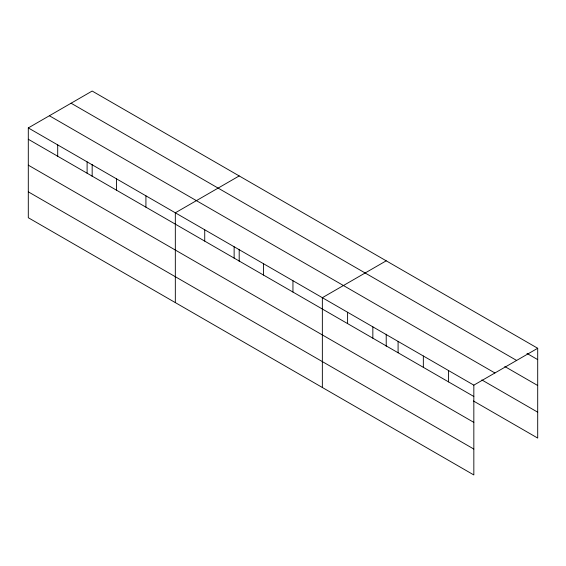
<?xml version="1.0" encoding="UTF-8"?>
<svg xmlns="http://www.w3.org/2000/svg" width="566" height="566" viewBox="0 0 566 566"><rect width="100%" height="100%" fill="white"/><g stroke="black" fill="none" stroke-linecap="round" stroke-linejoin="round"><path stroke-width="0.85" d="M473.834 422.385L473.834 385.149L28.3 127.923L28.3 217.726L473.834 474.952L473.834 422.385L28.3 165.159M473.438 400.976L537.7 438.077L537.7 348.274L92.166 91.048L28.3 127.923M239.192 175.934L175.326 212.809L175.326 302.612M386.217 260.82L322.351 297.695L322.351 387.491M473.834 385.149L537.7 348.274M526.988 353.432L537.7 359.615M71.09 103.217L516.624 360.443M504.801 366.513L537.7 385.51M49.376 115.754L494.91 372.98M481.85 379.942L537.7 412.182M28.3 139.264L473.834 396.49M28.3 191.832L473.834 449.057M448.583 370.574L448.583 381.916M423.34 356L423.34 367.341M398.089 341.418L398.089 352.76M386.217 334.223L386.217 346.307M372.845 326.844L372.845 338.185M347.595 312.269L347.595 323.611M292.947 280.715L292.947 292.056M263.544 263.742L263.544 275.083M239.192 249.337L239.192 261.421M234.133 246.762L234.133 258.103M204.729 229.782L204.729 241.123M145.922 195.829L145.922 207.17M116.518 178.856L116.518 190.197M92.166 164.451L92.166 176.535M87.107 161.876L87.107 173.217M57.704 144.903L57.704 156.244"/></g></svg>
